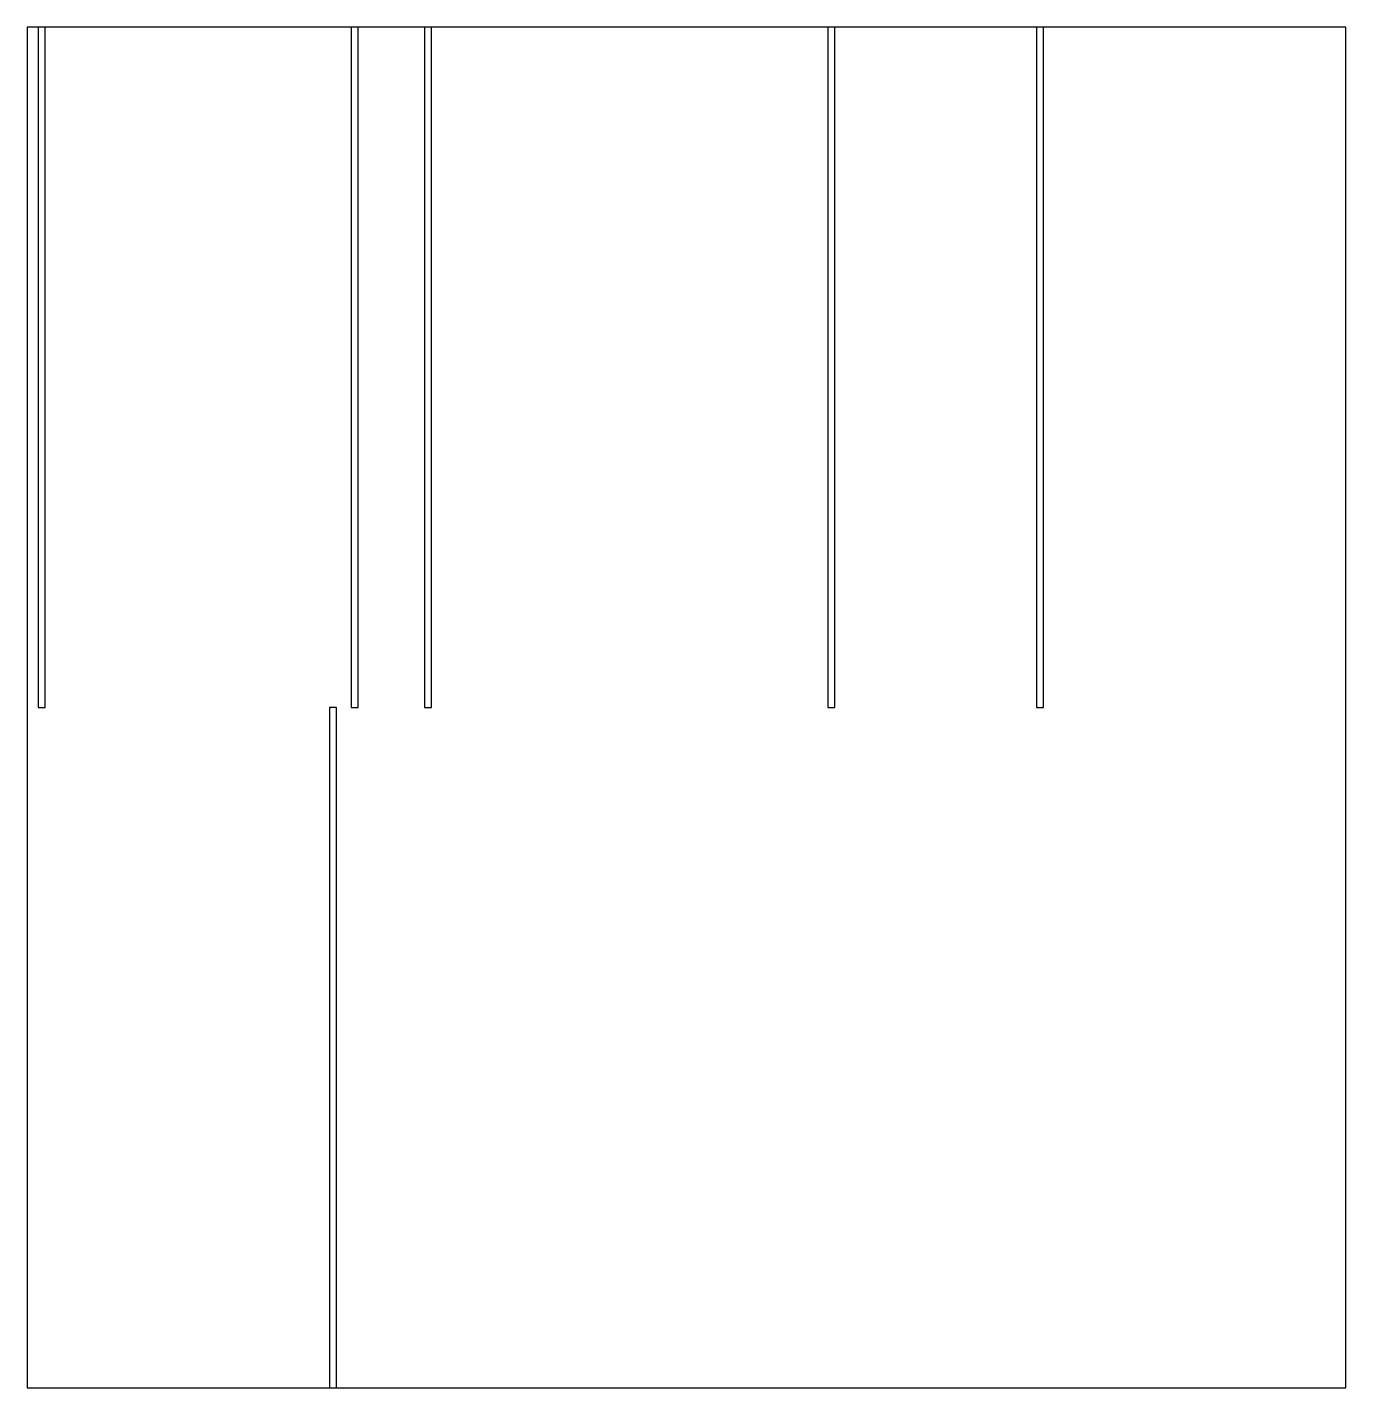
# Model space of a CAD drawing. Header units: millimetres. Extents: x 0 to 581, y 0 to 600.
import ezdxf

# ---------------------------------------------------------------- set-up
doc = ezdxf.new("R2010")
doc.units = ezdxf.units.MM
doc.layers.add('OUTLINE', color=5, linetype='Continuous')
doc.layers.add('SLOT', color=1, linetype='Continuous')

msp = doc.modelspace()

# ---------------------------------------------------------------- linework, layer by layer
at = {"layer": 'OUTLINE'}
msp.add_lwpolyline([(0, 0), (581.4, 0), (581.4, 600), (0, 600), (0, 0)], close=True, dxfattribs=at)
at = {"layer": 'SLOT'}
for points in [[(4.84, 300), (7.94, 300), (7.94, 600), (4.84, 600), (4.84, 300)], [(142.9, 300), (146, 300), (146, 600), (142.9, 600), (142.9, 300)], [(175.16, 300), (178.26, 300), (178.26, 600), (175.16, 600), (175.16, 300)], [(352.96, 300), (356.06, 300), (356.06, 600), (352.96, 600), (352.96, 300)], [(445, 300), (448.1, 300), (448.1, 600), (445, 600), (445, 300)], [(133.24, 0), (136.34, 0), (136.34, 300), (133.24, 300), (133.24, 0)]]:
    msp.add_lwpolyline(points, close=True, dxfattribs=at)

doc.saveas('drawing.dxf')
